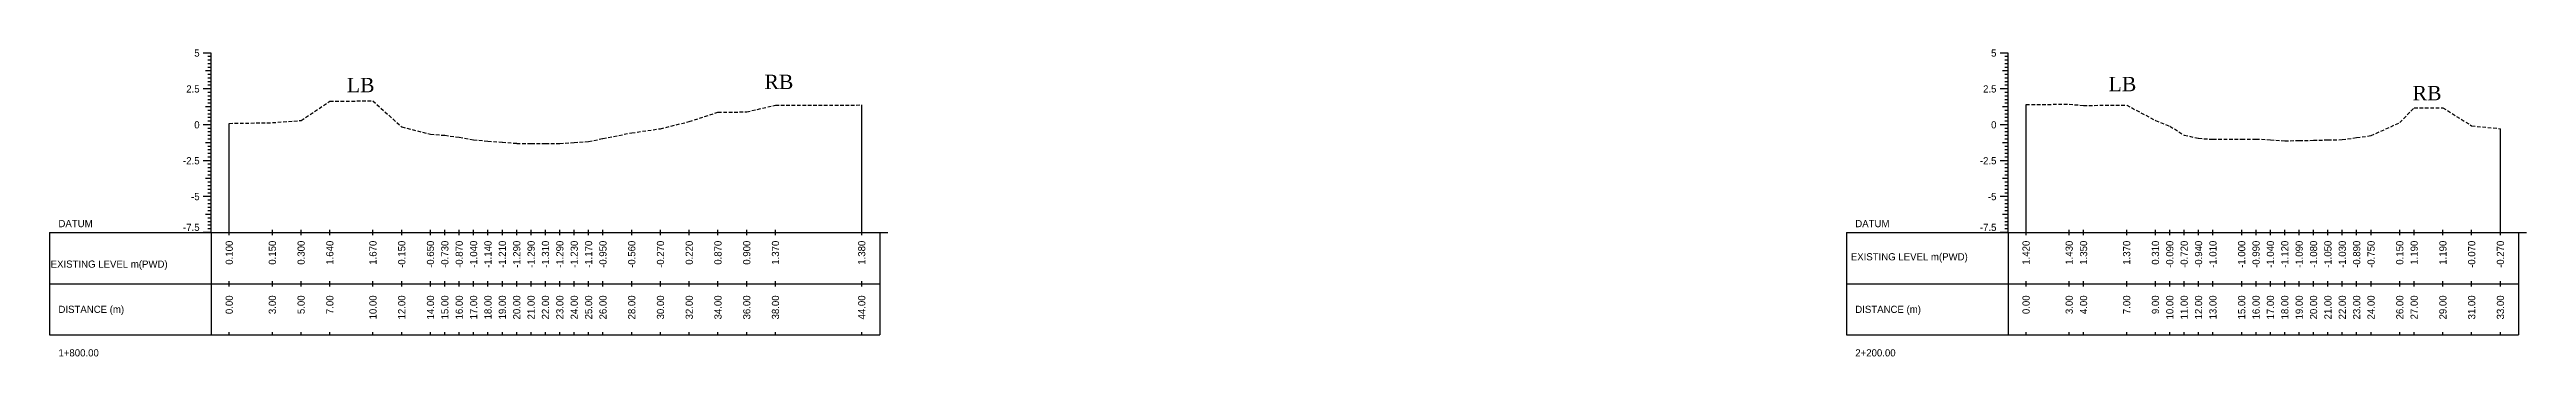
# Model space of a CAD drawing. Header units: inches. Extents: x 6579 to 9220, y -2276 to -1013.
# Drawn here: x 7655.2 to 7827.5, y -1369.5 to -1348.1 of the extents above; entities that cross this region are included whole.
import ezdxf
from ezdxf.enums import TextEntityAlignment as Align

# ---------------------------------------------------------------- set-up
doc = ezdxf.new("R2010")
doc.units = ezdxf.units.IN
doc.header["$MEASUREMENT"] = 0
doc.linetypes.add('HIDDEN', pattern=[0.375, 0.25, -0.125])
doc.layers.add('CS_Drawing', color=7, linetype='Continuous')
doc.layers.add('GL', color=3, linetype='HIDDEN')
doc.styles.add('romans', font='romans.shx')

msp = doc.modelspace()

# ---------------------------------------------------------------- linework, layer by layer
at = {"layer": 'CS_Drawing'}
for p, q in [((7666.45, -1348.39), (7665.89, -1348.39)), ((7666.45, -1348.39), (7666.06, -1348.39)), ((7666.45, -1348.39), (7666.22, -1348.39)), ((7666.45, -1348.64), (7666.22, -1348.64)), ((7666.45, -1348.89), (7666.22, -1348.89)), ((7666.45, -1349.14), (7666.22, -1349.14)), ((7666.45, -1360.89), (7666.45, -1348.39)), ((7791.45, -1348.39), (7790.89, -1348.39)), ((7791.45, -1348.39), (7791.06, -1348.39)), ((7791.45, -1348.39), (7791.22, -1348.39)), ((7791.45, -1348.64), (7791.22, -1348.64)), ((7791.45, -1348.89), (7791.22, -1348.89)), ((7791.45, -1349.14), (7791.22, -1349.14)), ((7791.45, -1360.89), (7791.45, -1348.39)), ((7666.45, -1350.89), (7665.89, -1350.89)), ((7666.45, -1349.64), (7666.06, -1349.64)), ((7666.45, -1350.89), (7666.06, -1350.89)), ((7666.45, -1349.39), (7666.22, -1349.39)), ((7666.45, -1349.64), (7666.22, -1349.64)), ((7666.45, -1349.89), (7666.22, -1349.89)), ((7666.45, -1350.14), (7666.22, -1350.14)), ((7666.45, -1350.39), (7666.22, -1350.39)), ((7666.45, -1350.64), (7666.22, -1350.64)), ((7666.45, -1350.89), (7666.22, -1350.89)), ((7791.45, -1350.89), (7790.89, -1350.89)), ((7791.45, -1349.64), (7791.06, -1349.64)), ((7791.45, -1350.89), (7791.06, -1350.89)), ((7791.45, -1349.39), (7791.22, -1349.39)), ((7791.45, -1349.64), (7791.22, -1349.64)), ((7791.45, -1349.89), (7791.22, -1349.89)), ((7791.45, -1350.14), (7791.22, -1350.14)), ((7791.45, -1350.39), (7791.22, -1350.39)), ((7791.45, -1350.64), (7791.22, -1350.64)), ((7791.45, -1350.89), (7791.22, -1350.89)), ((7666.45, -1352.14), (7666.06, -1352.14)), ((7666.45, -1351.14), (7666.22, -1351.14)), ((7666.45, -1351.39), (7666.22, -1351.39)), ((7666.45, -1351.64), (7666.22, -1351.64)), ((7666.45, -1351.89), (7666.22, -1351.89)), ((7666.45, -1352.14), (7666.22, -1352.14)), ((7666.45, -1352.39), (7666.22, -1352.39)), ((7666.45, -1352.64), (7666.22, -1352.64)), ((7711.7, -1360.89), (7711.7, -1352.01)), ((7791.45, -1352.14), (7791.06, -1352.14)), ((7791.45, -1351.14), (7791.22, -1351.14)), ((7791.45, -1351.39), (7791.22, -1351.39)), ((7791.45, -1351.64), (7791.22, -1351.64)), ((7791.45, -1351.89), (7791.22, -1351.89)), ((7791.45, -1352.14), (7791.22, -1352.14)), ((7791.45, -1352.39), (7791.22, -1352.39)), ((7791.45, -1352.64), (7791.22, -1352.64)), ((7792.7, -1360.89), (7792.7, -1351.97)), ((7666.45, -1353.39), (7665.89, -1353.39)), ((7666.45, -1353.39), (7666.06, -1353.39)), ((7666.45, -1352.89), (7666.22, -1352.89)), ((7666.45, -1353.14), (7666.22, -1353.14)), ((7666.45, -1353.39), (7666.22, -1353.39)), ((7666.45, -1353.64), (7666.22, -1353.64)), ((7666.45, -1353.89), (7666.22, -1353.89)), ((7666.45, -1354.14), (7666.22, -1354.14)), ((7667.7, -1360.89), (7667.7, -1353.29)), ((7791.45, -1353.39), (7790.89, -1353.39)), ((7791.45, -1353.39), (7791.06, -1353.39)), ((7791.45, -1352.89), (7791.22, -1352.89)), ((7791.45, -1353.14), (7791.22, -1353.14)), ((7791.45, -1353.39), (7791.22, -1353.39)), ((7791.45, -1353.64), (7791.22, -1353.64)), ((7791.45, -1353.89), (7791.22, -1353.89)), ((7791.45, -1354.14), (7791.22, -1354.14)), ((7825.7, -1360.89), (7825.7, -1353.66)), ((7666.45, -1355.89), (7665.89, -1355.89)), ((7666.45, -1354.64), (7666.06, -1354.64)), ((7666.45, -1355.89), (7666.06, -1355.89)), ((7666.45, -1354.39), (7666.22, -1354.39)), ((7666.45, -1354.64), (7666.22, -1354.64)), ((7666.45, -1354.89), (7666.22, -1354.89)), ((7666.45, -1355.14), (7666.22, -1355.14)), ((7666.45, -1355.39), (7666.22, -1355.39)), ((7666.45, -1355.64), (7666.22, -1355.64)), ((7666.45, -1355.89), (7666.22, -1355.89)), ((7791.45, -1355.89), (7790.89, -1355.89)), ((7791.45, -1354.64), (7791.06, -1354.64)), ((7791.45, -1355.89), (7791.06, -1355.89)), ((7791.45, -1354.39), (7791.22, -1354.39)), ((7791.45, -1354.64), (7791.22, -1354.64)), ((7791.45, -1354.89), (7791.22, -1354.89)), ((7791.45, -1355.14), (7791.22, -1355.14)), ((7791.45, -1355.39), (7791.22, -1355.39)), ((7791.45, -1355.64), (7791.22, -1355.64)), ((7791.45, -1355.89), (7791.22, -1355.89)), ((7666.45, -1357.14), (7666.06, -1357.14)), ((7666.45, -1356.14), (7666.22, -1356.14)), ((7666.45, -1356.39), (7666.22, -1356.39)), ((7666.45, -1356.64), (7666.22, -1356.64)), ((7666.45, -1356.89), (7666.22, -1356.89)), ((7666.45, -1357.14), (7666.22, -1357.14)), ((7666.45, -1357.39), (7666.22, -1357.39)), ((7666.45, -1357.64), (7666.22, -1357.64)), ((7791.45, -1357.14), (7791.06, -1357.14)), ((7791.45, -1356.14), (7791.22, -1356.14)), ((7791.45, -1356.39), (7791.22, -1356.39)), ((7791.45, -1356.64), (7791.22, -1356.64)), ((7791.45, -1356.89), (7791.22, -1356.89)), ((7791.45, -1357.14), (7791.22, -1357.14)), ((7791.45, -1357.39), (7791.22, -1357.39)), ((7791.45, -1357.64), (7791.22, -1357.64)), ((7666.45, -1358.39), (7665.89, -1358.39)), ((7666.45, -1358.39), (7666.06, -1358.39)), ((7666.45, -1357.89), (7666.22, -1357.89)), ((7666.45, -1358.14), (7666.22, -1358.14)), ((7666.45, -1358.39), (7666.22, -1358.39)), ((7666.45, -1358.64), (7666.22, -1358.64)), ((7666.45, -1358.89), (7666.22, -1358.89)), ((7666.45, -1359.14), (7666.22, -1359.14)), ((7666.45, -1359.39), (7666.22, -1359.39)), ((7791.45, -1358.39), (7790.89, -1358.39)), ((7791.45, -1358.39), (7791.06, -1358.39)), ((7791.45, -1357.89), (7791.22, -1357.89)), ((7791.45, -1358.14), (7791.22, -1358.14)), ((7791.45, -1358.39), (7791.22, -1358.39)), ((7791.45, -1358.64), (7791.22, -1358.64)), ((7791.45, -1358.89), (7791.22, -1358.89)), ((7791.45, -1359.14), (7791.22, -1359.14)), ((7791.45, -1359.39), (7791.22, -1359.39)), ((7655.2, -1360.89), (7666.45, -1360.89)), ((7655.2, -1360.89), (7655.2, -1368.02)), ((7666.45, -1360.89), (7665.89, -1360.89)), ((7666.45, -1359.64), (7666.06, -1359.64)), ((7666.45, -1360.89), (7666.06, -1360.89)), ((7666.45, -1359.64), (7666.22, -1359.64)), ((7666.45, -1359.89), (7666.22, -1359.89)), ((7666.45, -1360.14), (7666.22, -1360.14)), ((7666.45, -1360.39), (7666.22, -1360.39)), ((7666.45, -1360.64), (7666.22, -1360.64)), ((7666.45, -1360.89), (7666.22, -1360.89)), ((7666.45, -1360.89), (7712.95, -1360.89)), ((7666.45, -1360.89), (7666.45, -1368.02)), ((7667.7, -1361.08), (7667.7, -1360.71)), ((7670.7, -1361.08), (7670.7, -1360.71)), ((7672.7, -1361.08), (7672.7, -1360.71)), ((7674.7, -1361.08), (7674.7, -1360.71)), ((7677.7, -1361.08), (7677.7, -1360.71)), ((7679.7, -1361.08), (7679.7, -1360.71)), ((7681.7, -1361.08), (7681.7, -1360.71)), ((7682.7, -1361.08), (7682.7, -1360.71)), ((7683.7, -1361.08), (7683.7, -1360.71)), ((7684.7, -1361.08), (7684.7, -1360.71)), ((7685.7, -1361.08), (7685.7, -1360.71)), ((7686.7, -1361.08), (7686.7, -1360.71)), ((7687.7, -1361.08), (7687.7, -1360.71)), ((7688.7, -1361.08), (7688.7, -1360.71)), ((7689.7, -1361.08), (7689.7, -1360.71)), ((7690.7, -1361.08), (7690.7, -1360.71)), ((7691.7, -1361.08), (7691.7, -1360.71)), ((7692.7, -1361.08), (7692.7, -1360.71)), ((7693.7, -1361.08), (7693.7, -1360.71)), ((7695.7, -1361.08), (7695.7, -1360.71)), ((7697.7, -1361.08), (7697.7, -1360.71)), ((7699.7, -1361.08), (7699.7, -1360.71)), ((7701.7, -1361.08), (7701.7, -1360.71)), ((7703.7, -1361.08), (7703.7, -1360.71)), ((7705.7, -1361.08), (7705.7, -1360.71)), ((7711.7, -1361.08), (7711.7, -1360.71)), ((7712.95, -1360.89), (7713.51, -1360.89)), ((7712.95, -1360.89), (7713.34, -1360.89)), ((7712.95, -1360.89), (7713.17, -1360.89)), ((7712.95, -1360.89), (7712.95, -1368.02)), ((7780.2, -1360.89), (7791.45, -1360.89)), ((7780.2, -1360.89), (7780.2, -1368.02)), ((7791.45, -1360.89), (7790.89, -1360.89)), ((7791.45, -1359.64), (7791.06, -1359.64)), ((7791.45, -1360.89), (7791.06, -1360.89)), ((7791.45, -1359.64), (7791.22, -1359.64)), ((7791.45, -1359.89), (7791.22, -1359.89)), ((7791.45, -1360.14), (7791.22, -1360.14)), ((7791.45, -1360.39), (7791.22, -1360.39)), ((7791.45, -1360.64), (7791.22, -1360.64)), ((7791.45, -1360.89), (7791.22, -1360.89)), ((7791.45, -1360.89), (7826.95, -1360.89)), ((7791.45, -1360.89), (7791.45, -1368.02)), ((7792.7, -1361.08), (7792.7, -1360.71)), ((7795.7, -1361.08), (7795.7, -1360.71)), ((7796.7, -1361.08), (7796.7, -1360.71)), ((7799.7, -1361.08), (7799.7, -1360.71)), ((7801.7, -1361.08), (7801.7, -1360.71)), ((7802.7, -1361.08), (7802.7, -1360.71)), ((7803.7, -1361.08), (7803.7, -1360.71)), ((7804.7, -1361.08), (7804.7, -1360.71)), ((7805.7, -1361.08), (7805.7, -1360.71)), ((7807.7, -1361.08), (7807.7, -1360.71)), ((7808.7, -1361.08), (7808.7, -1360.71)), ((7809.7, -1361.08), (7809.7, -1360.71)), ((7810.7, -1361.08), (7810.7, -1360.71)), ((7811.7, -1361.08), (7811.7, -1360.71)), ((7812.7, -1361.08), (7812.7, -1360.71)), ((7813.7, -1361.08), (7813.7, -1360.71)), ((7814.7, -1361.08), (7814.7, -1360.71)), ((7815.7, -1361.08), (7815.7, -1360.71)), ((7816.7, -1361.08), (7816.7, -1360.71)), ((7818.7, -1361.08), (7818.7, -1360.71)), ((7819.7, -1361.08), (7819.7, -1360.71)), ((7821.7, -1361.08), (7821.7, -1360.71)), ((7823.7, -1361.08), (7823.7, -1360.71)), ((7825.7, -1361.08), (7825.7, -1360.71)), ((7826.95, -1360.89), (7827.51, -1360.89)), ((7826.95, -1360.89), (7827.34, -1360.89)), ((7826.95, -1360.89), (7827.17, -1360.89)), ((7826.95, -1360.89), (7826.95, -1368.02)), ((7655.2, -1364.46), (7666.45, -1364.46)), ((7666.45, -1364.46), (7712.95, -1364.46)), ((7666.45, -1364.46), (7712.95, -1364.46)), ((7667.7, -1364.64), (7667.7, -1364.27)), ((7670.7, -1364.64), (7670.7, -1364.27)), ((7672.7, -1364.64), (7672.7, -1364.27)), ((7674.7, -1364.64), (7674.7, -1364.27)), ((7677.7, -1364.64), (7677.7, -1364.27)), ((7679.7, -1364.64), (7679.7, -1364.27)), ((7681.7, -1364.64), (7681.7, -1364.27)), ((7682.7, -1364.64), (7682.7, -1364.27)), ((7683.7, -1364.64), (7683.7, -1364.27)), ((7684.7, -1364.64), (7684.7, -1364.27)), ((7685.7, -1364.64), (7685.7, -1364.27)), ((7686.7, -1364.64), (7686.7, -1364.27)), ((7687.7, -1364.64), (7687.7, -1364.27)), ((7688.7, -1364.64), (7688.7, -1364.27)), ((7689.7, -1364.64), (7689.7, -1364.27)), ((7690.7, -1364.64), (7690.7, -1364.27)), ((7691.7, -1364.64), (7691.7, -1364.27)), ((7692.7, -1364.64), (7692.7, -1364.27)), ((7693.7, -1364.64), (7693.7, -1364.27)), ((7695.7, -1364.64), (7695.7, -1364.27)), ((7697.7, -1364.64), (7697.7, -1364.27)), ((7699.7, -1364.64), (7699.7, -1364.27)), ((7701.7, -1364.64), (7701.7, -1364.27)), ((7703.7, -1364.64), (7703.7, -1364.27)), ((7705.7, -1364.64), (7705.7, -1364.27)), ((7711.7, -1364.64), (7711.7, -1364.27)), ((7780.2, -1364.46), (7791.45, -1364.46)), ((7791.45, -1364.46), (7826.95, -1364.46)), ((7791.45, -1364.46), (7826.95, -1364.46)), ((7792.7, -1364.64), (7792.7, -1364.27)), ((7795.7, -1364.64), (7795.7, -1364.27)), ((7796.7, -1364.64), (7796.7, -1364.27)), ((7799.7, -1364.64), (7799.7, -1364.27)), ((7801.7, -1364.64), (7801.7, -1364.27)), ((7802.7, -1364.64), (7802.7, -1364.27)), ((7803.7, -1364.64), (7803.7, -1364.27)), ((7804.7, -1364.64), (7804.7, -1364.27)), ((7805.7, -1364.64), (7805.7, -1364.27)), ((7807.7, -1364.64), (7807.7, -1364.27)), ((7808.7, -1364.64), (7808.7, -1364.27)), ((7809.7, -1364.64), (7809.7, -1364.27)), ((7810.7, -1364.64), (7810.7, -1364.27)), ((7811.7, -1364.64), (7811.7, -1364.27)), ((7812.7, -1364.64), (7812.7, -1364.27)), ((7813.7, -1364.64), (7813.7, -1364.27)), ((7814.7, -1364.64), (7814.7, -1364.27)), ((7815.7, -1364.64), (7815.7, -1364.27)), ((7816.7, -1364.64), (7816.7, -1364.27)), ((7818.7, -1364.64), (7818.7, -1364.27)), ((7819.7, -1364.64), (7819.7, -1364.27)), ((7821.7, -1364.64), (7821.7, -1364.27)), ((7823.7, -1364.64), (7823.7, -1364.27)), ((7825.7, -1364.64), (7825.7, -1364.27)), ((7655.2, -1368.02), (7666.45, -1368.02)), ((7666.45, -1368.02), (7712.95, -1368.02)), ((7667.7, -1368.02), (7667.7, -1367.83)), ((7670.7, -1368.02), (7670.7, -1367.83)), ((7672.7, -1368.02), (7672.7, -1367.83)), ((7674.7, -1368.02), (7674.7, -1367.83)), ((7677.7, -1368.02), (7677.7, -1367.83)), ((7679.7, -1368.02), (7679.7, -1367.83)), ((7681.7, -1368.02), (7681.7, -1367.83)), ((7682.7, -1368.02), (7682.7, -1367.83)), ((7683.7, -1368.02), (7683.7, -1367.83)), ((7684.7, -1368.02), (7684.7, -1367.83)), ((7685.7, -1368.02), (7685.7, -1367.83)), ((7686.7, -1368.02), (7686.7, -1367.83)), ((7687.7, -1368.02), (7687.7, -1367.83)), ((7688.7, -1368.02), (7688.7, -1367.83)), ((7689.7, -1368.02), (7689.7, -1367.83)), ((7690.7, -1368.02), (7690.7, -1367.83)), ((7691.7, -1368.02), (7691.7, -1367.83)), ((7692.7, -1368.02), (7692.7, -1367.83)), ((7693.7, -1368.02), (7693.7, -1367.83)), ((7695.7, -1368.02), (7695.7, -1367.83)), ((7697.7, -1368.02), (7697.7, -1367.83)), ((7699.7, -1368.02), (7699.7, -1367.83)), ((7701.7, -1368.02), (7701.7, -1367.83)), ((7703.7, -1368.02), (7703.7, -1367.83)), ((7705.7, -1368.02), (7705.7, -1367.83)), ((7711.7, -1368.02), (7711.7, -1367.83)), ((7780.2, -1368.02), (7791.45, -1368.02)), ((7791.45, -1368.02), (7826.95, -1368.02)), ((7792.7, -1368.02), (7792.7, -1367.83)), ((7795.7, -1368.02), (7795.7, -1367.83)), ((7796.7, -1368.02), (7796.7, -1367.83)), ((7799.7, -1368.02), (7799.7, -1367.83)), ((7801.7, -1368.02), (7801.7, -1367.83)), ((7802.7, -1368.02), (7802.7, -1367.83)), ((7803.7, -1368.02), (7803.7, -1367.83)), ((7804.7, -1368.02), (7804.7, -1367.83)), ((7805.7, -1368.02), (7805.7, -1367.83)), ((7807.7, -1368.02), (7807.7, -1367.83)), ((7808.7, -1368.02), (7808.7, -1367.83)), ((7809.7, -1368.02), (7809.7, -1367.83)), ((7810.7, -1368.02), (7810.7, -1367.83)), ((7811.7, -1368.02), (7811.7, -1367.83)), ((7812.7, -1368.02), (7812.7, -1367.83)), ((7813.7, -1368.02), (7813.7, -1367.83)), ((7814.7, -1368.02), (7814.7, -1367.83)), ((7815.7, -1368.02), (7815.7, -1367.83)), ((7816.7, -1368.02), (7816.7, -1367.83)), ((7818.7, -1368.02), (7818.7, -1367.83)), ((7819.7, -1368.02), (7819.7, -1367.83)), ((7821.7, -1368.02), (7821.7, -1367.83)), ((7823.7, -1368.02), (7823.7, -1367.83)), ((7825.7, -1368.02), (7825.7, -1367.83))]:
    msp.add_line(p, q, dxfattribs=at)
at = {"layer": 'GL'}
for points in [[(7667.7, -1353.29), (7670.7, -1353.24), (7672.7, -1353.09), (7674.7, -1351.75), (7677.7, -1351.72), (7679.7, -1353.54), (7681.7, -1354.04), (7682.7, -1354.12), (7683.7, -1354.26), (7684.7, -1354.43), (7685.7, -1354.53), (7686.7, -1354.6), (7687.7, -1354.68), (7688.7, -1354.68), (7689.7, -1354.7), (7690.7, -1354.68), (7691.7, -1354.62), (7692.7, -1354.56), (7693.7, -1354.34), (7695.7, -1353.95), (7697.7, -1353.66), (7699.7, -1353.17), (7701.7, -1352.52), (7703.7, -1352.49), (7705.7, -1352.02), (7711.7, -1352.01)], [(7792.7, -1351.97), (7795.7, -1351.96), (7796.7, -1352.04), (7799.7, -1352.02), (7801.7, -1353.08), (7802.7, -1353.48), (7803.7, -1354.11), (7804.7, -1354.33), (7805.7, -1354.4), (7807.7, -1354.39), (7808.7, -1354.38), (7809.7, -1354.43), (7810.7, -1354.51), (7811.7, -1354.48), (7812.7, -1354.47), (7813.7, -1354.44), (7814.7, -1354.42), (7815.7, -1354.28), (7816.7, -1354.14), (7818.7, -1353.24), (7819.7, -1352.2), (7821.7, -1352.2), (7823.7, -1353.46), (7825.7, -1353.66)]]:
    msp.add_lwpolyline(points, dxfattribs=at)

# ---------------------------------------------------------------- texts
at = {"char_height": 1, "width": 263.4059, "attachment_point": 1, "style": 'romans'}
for s, insert in [('{\\fTimes New Roman|b0|i0|c0|p18;LB}', (7675.88, -1350.12)), ('{\\fTimes New Roman|b0|i0|c0|p18;RB}', (7704.93, -1349.9)), ('{\\fTimes New Roman|b0|i0|c0|p18;LB}', (7798.44, -1350.05)), ('{\\fTimes New Roman|b0|i0|c0|p18;RB}', (7819.59, -1350.68))]:
    msp.add_mtext(s, dxfattribs=dict(at, insert=insert))
at = {"layer": 'CS_Drawing'}
for s, p in [('5', (7665.64, -1348.39)), ('5', (7790.64, -1348.39)), ('2.5', (7665.64, -1350.89)), ('2.5', (7790.64, -1350.89)), ('0', (7665.64, -1353.39)), ('0', (7790.64, -1353.39)), ('-2.5', (7665.64, -1355.89)), ('-2.5', (7790.64, -1355.89)), ('-5', (7665.64, -1358.39)), ('-5', (7790.64, -1358.39))]:
    msp.add_text(s, height=0.5, dxfattribs=at).set_placement(p, align=Align.MIDDLE_RIGHT)
for s, p in [('DATUM', (7655.82, -1360.27)), ('DATUM', (7780.82, -1360.27)), ('EXISTING LEVEL m(PWD)', (7655.28, -1363.09)), ('EXISTING LEVEL m(PWD)', (7780.51, -1362.58)), ('DISTANCE (m)', (7655.82, -1366.24)), ('DISTANCE (m)', (7780.82, -1366.24)), ('1+800.00', (7655.82, -1369.27)), ('2+200.00', (7780.82, -1369.27))]:
    msp.add_text(s, height=0.5, dxfattribs=at).set_placement(p, align=Align.MIDDLE_LEFT)
for p in [(7665.64, -1360.78), (7790.64, -1360.78)]:
    msp.add_text('-7.5', height=0.5, dxfattribs=at).set_placement(p, align=Align.RIGHT)
for s, p in [('0.100', (7667.7, -1361.46)), ('0.150', (7670.7, -1361.46)), ('0.300', (7672.7, -1361.46)), ('1.640', (7674.7, -1361.46)), ('1.670', (7677.7, -1361.46)), ('-0.150', (7679.7, -1361.46)), ('-0.650', (7681.7, -1361.46)), ('-0.730', (7682.7, -1361.46)), ('-0.870', (7683.7, -1361.46)), ('-1.040', (7684.7, -1361.46)), ('-1.140', (7685.7, -1361.46)), ('-1.210', (7686.7, -1361.46)), ('-1.290', (7687.7, -1361.46)), ('-1.290', (7688.7, -1361.46)), ('-1.310', (7689.7, -1361.46)), ('-1.290', (7690.7, -1361.46)), ('-1.230', (7691.7, -1361.46)), ('-1.170', (7692.7, -1361.46)), ('-0.950', (7693.7, -1361.46)), ('-0.560', (7695.7, -1361.46)), ('-0.270', (7697.7, -1361.46)), ('0.220', (7699.7, -1361.46)), ('0.870', (7701.7, -1361.46)), ('0.900', (7703.7, -1361.46)), ('1.370', (7705.7, -1361.46)), ('1.380', (7711.7, -1361.46)), ('1.420', (7792.7, -1361.46)), ('1.430', (7795.7, -1361.46)), ('1.350', (7796.7, -1361.46)), ('1.370', (7799.7, -1361.46)), ('0.310', (7801.7, -1361.46)), ('-0.090', (7802.7, -1361.46)), ('-0.720', (7803.7, -1361.46)), ('-0.940', (7804.7, -1361.46)), ('-1.010', (7805.7, -1361.46)), ('-1.000', (7807.7, -1361.46)), ('-0.990', (7808.7, -1361.46)), ('-1.040', (7809.7, -1361.46)), ('-1.120', (7810.7, -1361.46)), ('-1.090', (7811.7, -1361.46)), ('-1.080', (7812.7, -1361.46)), ('-1.050', (7813.7, -1361.46)), ('-1.030', (7814.7, -1361.46)), ('-0.890', (7815.7, -1361.46)), ('-0.750', (7816.7, -1361.46)), ('0.150', (7818.7, -1361.46)), ('1.190', (7819.7, -1361.46)), ('1.190', (7821.7, -1361.46)), ('-0.070', (7823.7, -1361.46)), ('-0.270', (7825.7, -1361.46)), ('0.00', (7667.7, -1365.27)), ('3.00', (7670.7, -1365.27)), ('5.00', (7672.7, -1365.27)), ('7.00', (7674.7, -1365.27)), ('10.00', (7677.7, -1365.27)), ('12.00', (7679.7, -1365.27)), ('14.00', (7681.7, -1365.27)), ('15.00', (7682.7, -1365.27)), ('16.00', (7683.7, -1365.27)), ('17.00', (7684.7, -1365.27)), ('18.00', (7685.7, -1365.27)), ('19.00', (7686.7, -1365.27)), ('20.00', (7687.7, -1365.27)), ('21.00', (7688.7, -1365.27)), ('22.00', (7689.7, -1365.27)), ('23.00', (7690.7, -1365.27)), ('24.00', (7691.7, -1365.27)), ('25.00', (7692.7, -1365.27)), ('26.00', (7693.7, -1365.27)), ('28.00', (7695.7, -1365.27)), ('30.00', (7697.7, -1365.27)), ('32.00', (7699.7, -1365.27)), ('34.00', (7701.7, -1365.27)), ('36.00', (7703.7, -1365.27)), ('38.00', (7705.7, -1365.27)), ('44.00', (7711.7, -1365.27)), ('0.00', (7792.7, -1365.27)), ('3.00', (7795.7, -1365.27)), ('4.00', (7796.7, -1365.27)), ('7.00', (7799.7, -1365.27)), ('9.00', (7801.7, -1365.27)), ('10.00', (7802.7, -1365.27)), ('11.00', (7803.7, -1365.27)), ('12.00', (7804.7, -1365.27)), ('13.00', (7805.7, -1365.27)), ('15.00', (7807.7, -1365.27)), ('16.00', (7808.7, -1365.27)), ('17.00', (7809.7, -1365.27)), ('18.00', (7810.7, -1365.27)), ('19.00', (7811.7, -1365.27)), ('20.00', (7812.7, -1365.27)), ('21.00', (7813.7, -1365.27)), ('22.00', (7814.7, -1365.27)), ('23.00', (7815.7, -1365.27)), ('24.00', (7816.7, -1365.27)), ('26.00', (7818.7, -1365.27)), ('27.00', (7819.7, -1365.27)), ('29.00', (7821.7, -1365.27)), ('31.00', (7823.7, -1365.27)), ('33.00', (7825.7, -1365.27))]:
    msp.add_text(s, height=0.5, rotation=90, dxfattribs=at).set_placement(p, align=Align.MIDDLE_RIGHT)

doc.saveas('drawing.dxf')
